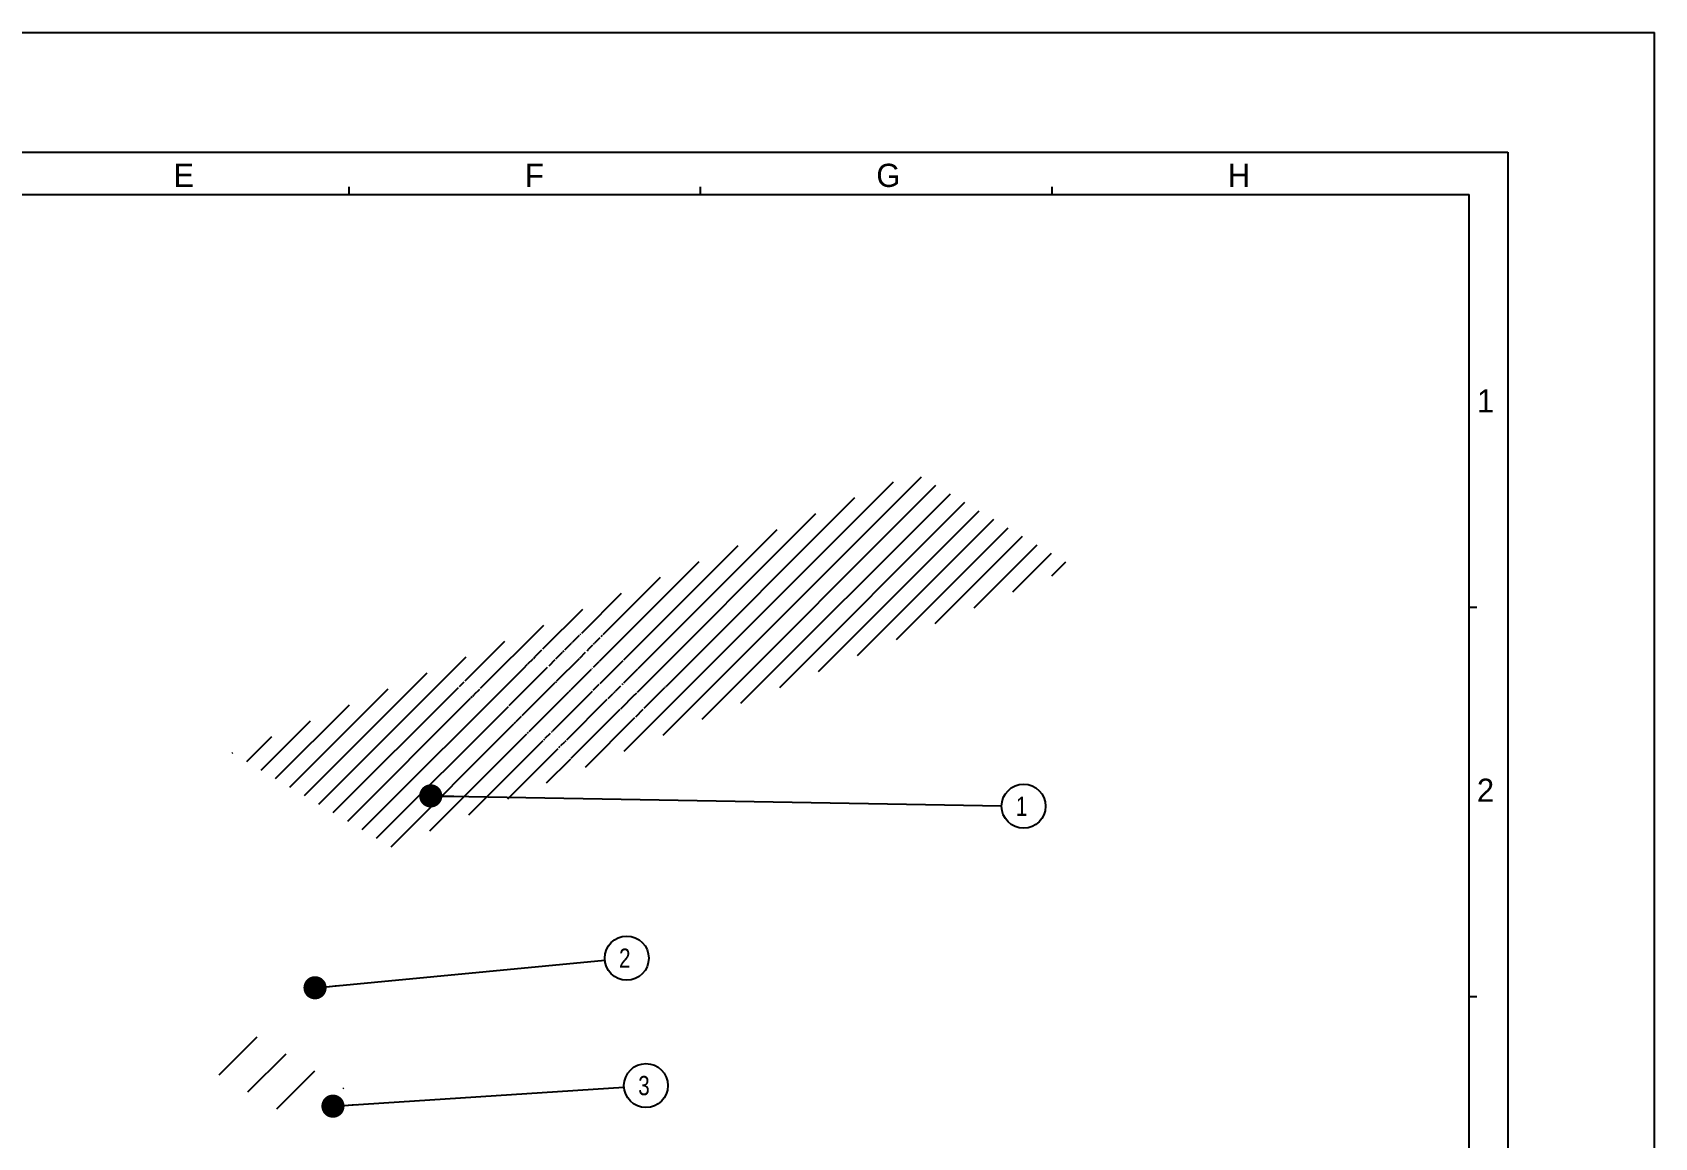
# Model space of a CAD drawing. Header units: millimetres. Extents: x 0 to 420, y 0 to 297.
# Drawn here: x 210 to 420, y 153.9 to 297 of the extents above; entities that cross this region are included whole.
import ezdxf

# ---------------------------------------------------------------- set-up
doc = ezdxf.new("R2010")
doc.units = ezdxf.units.MM
doc.header["$LTSCALE"] = 23.1
doc.layers.get('0').update_dxf_attribs({"linetype": 'CONTINUOUS'})
doc.layers.add('03___PRT_ALL_CURVES', color=7, linetype='CONTINUOUS')
doc.layers.add('ASSEM_MEM', color=7, linetype='CONTINUOUS')
doc.styles.get("Standard").update_dxf_attribs({"font": 'txt', "width": 0.8})
doc.styles.add('TEXTSTYLE_2', font='txt')
doc.dimstyles.get("Standard").update_dxf_attribs({"dimtxt": 2.5, "dimasz": 3, "dimexe": 1.5, "dimexo": 1.2, "dimtad": 1, "dimdsep": 46, "dimtxsty": 'STANDARD', "dimblk": '_FILLED', "dimblk1": '_FILLED', "dimblk2": '_FILLED', "dimcen": 0.09, "dimazin": 2, "dimtol": 1, "dimtp": 0.01, "dimtm": 0.01, "dimtfac": 1, "dimtofl": 0, "dimtmove": 0, "dimatfit": 3, "dimldrblk": '_FILLED', "dimfxl": 1, "dimtolj": 1, "dimarcsym": 0})

# ---------------------------------------------------------------- blocks, each defined once
blk = doc.blocks.new('_FILLED')
at = {"color": 0, "linetype": 'BYBLOCK'}
blk.add_solid([(0, 0), (-1, 0.167), (-1, -0.167)], dxfattribs=at)
blk = doc.blocks.new('BALLOON_BL6', base_point=(338.32, 196.83))
at = {"color": 7, "linetype": 'CONTINUOUS'}
blk.add_circle((338.32, 196.83), 2.85, dxfattribs=at)
at = {"color": 7, "linetype": 'CONTINUOUS', "insert": (337.32, 198.08), "char_height": 2.5, "width": 2, "attachment_point": 1, "line_spacing_factor": 0.9}
blk.add_mtext('1', dxfattribs=at)
blk = doc.blocks.new('BALLOON_BL7', base_point=(286.94, 177.16))
at = {"color": 7, "linetype": 'CONTINUOUS'}
blk.add_circle((286.94, 177.16), 2.85, dxfattribs=at)
at = {"color": 7, "linetype": 'CONTINUOUS', "insert": (285.94, 178.41), "char_height": 2.5, "width": 2, "attachment_point": 1, "line_spacing_factor": 0.9}
blk.add_mtext('2', dxfattribs=at)
blk = doc.blocks.new('BALLOON_BL8', base_point=(289.43, 160.67))
at = {"color": 7, "linetype": 'CONTINUOUS'}
blk.add_circle((289.43, 160.67), 2.85, dxfattribs=at)
at = {"color": 7, "linetype": 'CONTINUOUS', "insert": (288.43, 161.92), "char_height": 2.5, "width": 2, "attachment_point": 1, "line_spacing_factor": 0.9}
blk.add_mtext('3', dxfattribs=at)

msp = doc.modelspace()

# ---------------------------------------------------------------- linework, layer by layer
at = {"color": 7, "linetype": 'CONTINUOUS'}
for p, q in [((0, 297), (420, 297)), ((420, 0), (420, 297)), ((19, 281.5), (401, 281.5)), ((401, 281.5), (401, 15.5)), ((23.5, 276), (396, 276)), ((251, 276), (251, 277)), ((296.5, 276), (296.5, 277)), ((342, 276), (342, 277)), ((396, 21), (396, 276)), ((396, 222.6), (397, 222.6)), ((396, 172.2), (397, 172.2))]:
    msp.add_line(p, q, dxfattribs=at)
at = {"layer": '03___PRT_ALL_CURVES', "color": 7, "linetype": 'CONTINUOUS'}
for p, q in [((291.652, 206.031), (325.105, 239.484)), ((286.619, 203.969), (321.489, 238.838)), ((296.684, 208.093), (326.974, 238.383)), ((292.157, 212.476), (316.457, 236.776)), ((301.716, 210.156), (328.842, 237.282)), ((306.748, 212.218), (330.711, 236.181)), ((288.32, 211.609), (311.425, 234.714)), ((311.78, 214.28), (332.58, 235.08)), ((316.813, 216.343), (334.449, 233.979)), ((288.404, 214.662), (306.393, 232.651)), ((321.845, 218.405), (336.318, 232.878)), ((326.877, 220.467), (338.186, 231.777)), ((286.543, 215.771), (301.361, 230.589)), ((331.909, 222.53), (340.055, 230.676)), ((336.941, 224.592), (341.924, 229.575)), ((283.425, 215.623), (296.329, 228.527)), ((341.974, 226.654), (343.793, 228.474)), ((283.89, 219.058), (291.297, 226.465)), ((281.104, 219.242), (286.265, 224.403)), ((276.089, 217.197), (281.233, 222.341)), ((268.018, 212.096), (276.201, 220.279)), ((279.961, 218.099), (280.842, 218.98)), ((280.905, 219.043), (280.99, 219.128)), ((282.815, 217.984), (283.508, 218.677)), ((283.618, 218.786), (283.82, 218.989)), ((266.025, 213.072), (271.169, 218.217)), ((275.129, 216.237), (275.958, 217.066)), ((277.78, 215.918), (278.64, 216.778)), ((278.684, 216.822), (278.816, 216.954)), ((278.932, 217.07), (279.793, 217.931)), ((279.835, 217.973), (279.919, 218.057)), ((280.844, 216.012), (281.605, 216.774)), ((281.796, 216.965), (281.935, 217.103)), ((281.987, 217.155), (282.546, 217.715)), ((282.656, 217.824), (282.762, 217.931)), ((247.081, 197.099), (266.137, 216.155)), ((252.688, 193.796), (273.813, 214.921)), ((271.721, 209.859), (276.682, 214.82)), ((273.837, 214.945), (274.099, 215.207)), ((274.134, 215.242), (274.812, 215.92)), ((274.856, 215.964), (275.087, 216.195)), ((276.885, 215.023), (277.672, 215.81)), ((277.881, 213.049), (280.802, 215.97)), ((279.731, 211.93), (282.387, 214.585)), ((282.46, 214.658), (282.508, 214.707)), ((282.618, 214.816), (283.363, 215.562)), ((283.495, 212.723), (286.218, 215.446)), ((286.227, 215.456), (286.473, 215.701)), ((286.561, 212.82), (288.361, 214.619)), ((245.212, 198.2), (261.105, 214.093)), ((248.95, 195.998), (265.15, 212.198)), ((265.281, 212.329), (265.894, 212.941)), ((273.386, 208.555), (277.637, 212.806)), ((277.656, 212.825), (277.719, 212.887)), ((277.761, 212.929), (277.829, 212.997)), ((282.611, 211.839), (283.385, 212.614)), ((285.464, 211.723), (286.179, 212.437)), ((286.35, 212.609), (286.452, 212.71)), ((289.191, 209.51), (291.864, 212.183)), ((291.913, 212.232), (291.993, 212.312)), ((292.035, 212.354), (292.116, 212.435)), ((243.343, 199.3), (256.073, 212.03)), ((250.819, 194.897), (266.723, 210.8)), ((266.771, 210.849), (266.973, 211.05)), ((267.021, 211.099), (267.154, 211.232)), ((267.206, 211.284), (267.909, 211.987)), ((274.302, 206.5), (279.426, 211.624)), ((277.38, 206.608), (282.511, 211.739)), ((279.178, 205.437), (284.417, 210.676)), ((279.473, 211.671), (279.683, 211.882)), ((284.526, 210.785), (285.14, 211.399)), ((285.182, 211.441), (285.264, 211.523)), ((285.312, 211.57), (285.423, 211.682)), ((286.162, 209.451), (287.984, 211.273)), ((288.008, 211.297), (288.226, 211.515)), ((239.605, 201.502), (246.009, 207.906)), ((241.474, 200.401), (251.041, 209.968)), ((254.557, 192.695), (271.612, 209.75)), ((272.624, 207.792), (273.306, 208.475)), ((279.762, 203.051), (286.089, 209.378)), ((281.587, 201.906), (287.988, 208.307)), ((288.098, 208.417), (289.082, 209.401)), ((237.736, 202.603), (240.977, 205.844)), ((256.426, 191.594), (272.321, 207.489)), ((261.458, 193.657), (274.022, 206.22)), ((272.381, 207.549), (272.595, 207.764)), ((274.069, 206.268), (274.241, 206.439)), ((276.394, 205.623), (277.048, 206.277)), ((277.199, 206.427), (277.223, 206.451)), ((277.264, 206.493), (277.336, 206.565)), ((235.867, 203.704), (235.945, 203.782)), ((266.491, 195.719), (276.105, 205.334)), ((271.523, 197.782), (278.055, 204.314)), ((276.215, 205.443), (276.344, 205.573)), ((278.165, 204.423), (278.339, 204.598)), ((278.42, 204.679), (278.918, 205.176)), ((278.965, 205.223), (279.081, 205.34)), ((276.555, 199.844), (279.69, 202.979))]:
    msp.add_line(p, q, dxfattribs=at)
at = {"layer": 'ASSEM_MEM', "color": 7, "linetype": 'CONTINUOUS'}
for p, q in [((234.163, 162.063), (239.092, 166.991)), ((237.901, 159.861), (242.83, 164.79)), ((241.639, 157.659), (246.568, 162.588)), ((250.221, 160.301), (250.306, 160.386))]:
    msp.add_line(p, q, dxfattribs=at)

# ---------------------------------------------------------------- block references
at = {"color": 7, "linetype": 'CONTINUOUS'}
for name, p in [('BALLOON_BL6', (338.318, 196.829)), ('BALLOON_BL7', (286.939, 177.16)), ('BALLOON_BL8', (289.426, 160.666))]:
    msp.add_blockref(name, p, dxfattribs=at)

# ---------------------------------------------------------------- texts
at = {"color": 7, "linetype": 'CONTINUOUS', "char_height": 3, "width": 3, "attachment_point": 1, "line_spacing_factor": 0.9, "style": 'TEXTSTYLE_2'}
for s, insert in [('E', (228.25, 280)), ('F', (273.75, 280)), ('G', (319.25, 280)), ('H', (364.75, 280)), ('1', (397, 250.8)), ('2', (397, 200.4))]:
    msp.add_mtext(s, dxfattribs=dict(at, insert=insert))

# ---------------------------------------------------------------- leaders
at = {"color": 7, "linetype": 'CONTINUOUS'}
for points in [[(261.566, 198.167), (335.467, 196.879)], [(246.587, 173.327), (284.101, 176.89)], [(248.905, 158.001), (286.582, 160.478)]]:
    msp.add_leader(points, dimstyle='STANDARD', override={"dimtad": 0, "dimldrblk": 'DOT'}, dxfattribs=at)

doc.saveas('drawing.dxf')
